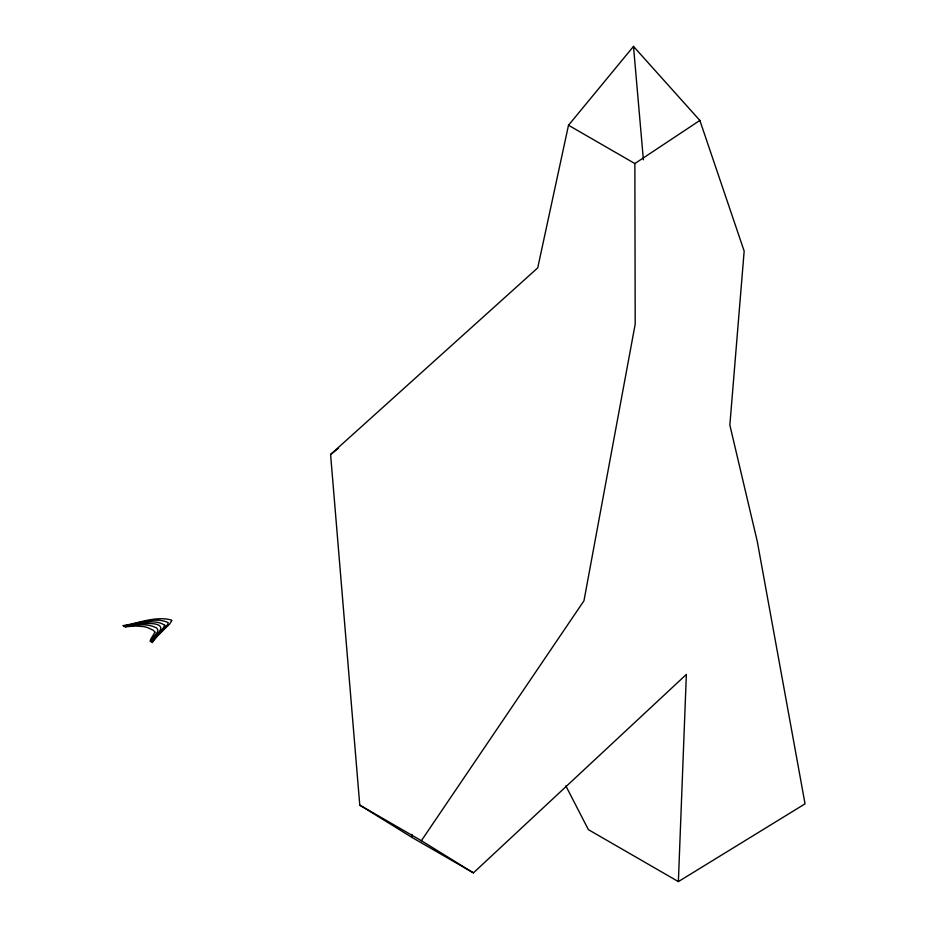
<?xml version="1.0" encoding="UTF-8"?>
<svg xmlns="http://www.w3.org/2000/svg" width="928" height="928" viewBox="0 0 928 928"><rect width="100%" height="100%" fill="white"/><g stroke="black" fill="none" stroke-linecap="round" stroke-linejoin="round"><path stroke-width="1.39" d="M678.38 881.6L686.36 674.424L473.408 872.877L411.788 837.311L359.774 805.121L330.588 454.488L537.73 267.867L568.504 125.245L633.499 46.4L699.863 120.431L744.163 251.105L729.849 425.082L757.236 541.221L805.052 803.845L678.38 881.6L588.387 829.644L565.813 785.842M411.788 837.311L411.986 834.423M359.774 805.121L421.382 840.698L583.967 600.776L635.193 324.127L634.868 163.56L699.863 120.431M330.588 454.488L338.523 448.236M568.504 125.245L634.868 163.56M421.382 840.698L473.408 872.877M633.499 46.4L643.382 159.813M171.703 620.612L169.685 623.976L158.386 635.135A161.228 93.09 0 0 0 152.296 642.594L151.798 642.304L155.73 637.234L167.69 624.509L168.2 622.607C154.466 616.262 137.692 624.034 123.447 625.936L122.948 625.646C138.666 623.222 155.695 615.716 171.448 620.032L171.703 620.612M164.766 625.275L163.038 628.314L150.788 641.724A170.172 98.252 0 0 1 154.906 636.306C176.459 617.572 131.846 624.231 124.456 626.516L123.946 626.226C136.648 624.811 153.549 617.746 164.766 625.275M154.93 632.142L152.842 635.842A133.423 77.024 0 0 0 150.638 639.52L150.278 641.422C150.997 637.06 161.623 631.887 156.403 627.862C146.694 622.932 135.186 624.88 124.955 626.806L135.882 626.04L143.515 626.586A19.453 11.229 0 0 1 147.772 627.664L153.48 630.39L154.93 632.142"/></g></svg>
